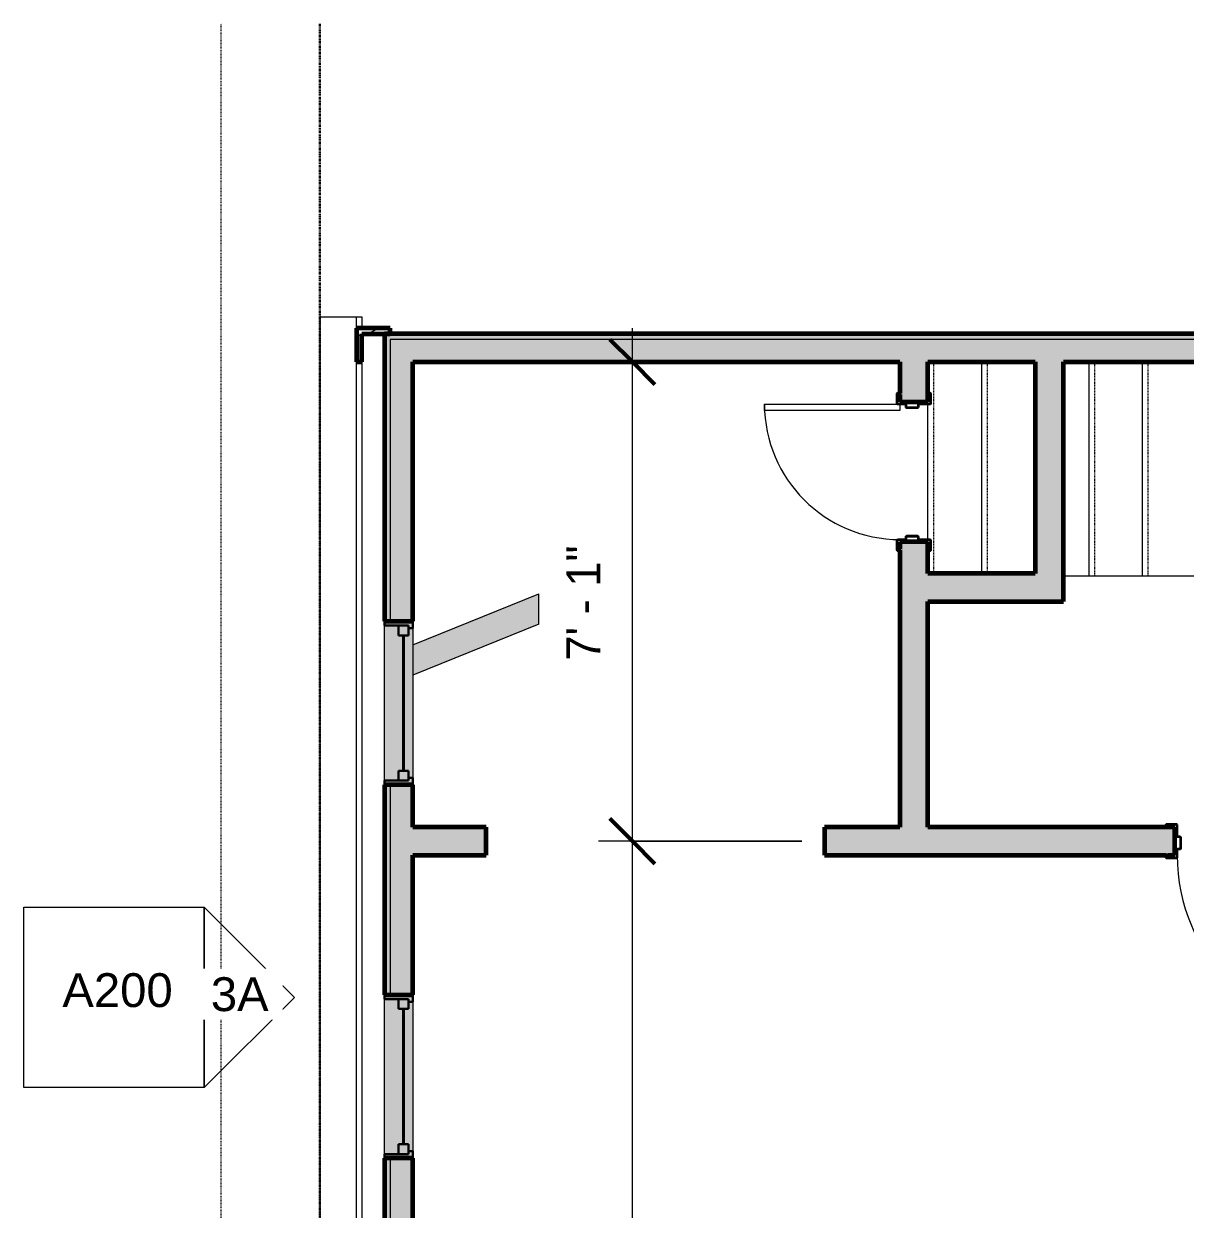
# Model space of a CAD drawing. Header units: inches. Extents: x 14 to 1007, y 923 to 1341.
# Drawn here: x 13.8 to 219.8, y 1126.3 to 1336.6 of the extents above; entities that cross this region are included whole.
import ezdxf

# ---------------------------------------------------------------- set-up
doc = ezdxf.new("R2010")
doc.units = ezdxf.units.IN
doc.header["$MEASUREMENT"] = 0
for name, pattern in [('Aligning Line 1_8_', [0.25, 0.125, -0.125]), ('Double Dash 3_8_', [1, 0.375, -0.125, 0.125, -0.125, 0.125, -0.125]), ('Overhead 1_16_', [0.101562, 0.0625, -0.039062])]:
    doc.linetypes.add(name, pattern=pattern)
for name, color, linetype, lineweight in [('A-ANNO-DIMS', 211, 'Continuous', 9), ('A-ANNO-DIMS-64', 211, 'Continuous', 9), ('A-DOOR', 31, 'Continuous', 18), ('A-DOOR-1', 31, 'Continuous', 9), ('A-DOOR-FRAM', 31, 'Continuous', 30), ('A-FLOR', 192, 'Continuous', 18), ('A-GENM', 5, 'Continuous', 9), ('A-GLAZ', 151, 'Continuous', 18), ('A-GLAZ-1', 151, 'Continuous', 30), ('A-GLAZ-2', 151, 'Continuous', 40), ('A-WALL', 113, 'Continuous', 18), ('A-WALL-1', 113, 'Continuous', 60), ('A-WALL-PATT-1', 111, 'Continuous', 9), ('C-PROP-LINE', 91, 'Double Dash 3_8_', 30), ('G-ANNO-SYMB', 111, 'Aligning Line 1_8_', 9), ('G-ANNO-SYMB-1', 111, 'Continuous', 9), ('I-WALL', 2, 'Continuous', 18), ('I-WALL-1', 2, 'Continuous', 60), ('S-STRS', 31, 'Continuous', 9), ('S-STRS-1', 31, 'Overhead 1_16_', 9)]:
    doc.layers.add(name, color=color, linetype=linetype, lineweight=lineweight)
doc.styles.add('Arial', font='arial.ttf', dxfattribs={"height": 6})
doc.styles.add('Century Gothic', font='ufonts.com_century-gothic.ttf', dxfattribs={"height": 6})
doc.dimstyles.new('OD_-__1___Tolerance', dxfattribs={"dimscale": 12, "dimtxt": 6.26501, "dimasz": 0.666667, "dimexe": 0.5, "dimexo": 0.333333, "dimgap": 0.333333, "dimtad": 1, "dimdec": 0, "dimzin": 1, "dimdsep": 46, "dimlunit": 4, "dimtxsty": 'Century Gothic', "dimblk1": 'OBLIQUE', "dimblk2": 'OBLIQUE', "dimsah": 1, "dimcen": 0.09, "dimdle": 0.5, "dimazin": 0, "dimtfac": 1, "dimtdec": 4, "dimtix": 1, "dimtmove": 0, "dimatfit": 3, "dimfxl": 1, "dimtvp": 1, "dimtfill": 1, "dimfrac": 2, "dimtolj": 1, "dimtzin": 0, "dimarcsym": 2})
doc.dimstyles.new('OD_-__1___Tolerance_2', dxfattribs={"dimscale": 12, "dimtxt": 6.26501, "dimasz": 0.666667, "dimexe": 0.5, "dimexo": 0.333333, "dimgap": 0.333333, "dimtad": 1, "dimdec": 0, "dimzin": 1, "dimdsep": 46, "dimlunit": 4, "dimtxsty": 'Century Gothic', "dimblk1": 'OBLIQUE', "dimblk2": 'OBLIQUE', "dimsah": 1, "dimcen": 0.09, "dimdle": 0.5, "dimazin": 0, "dimtfac": 1, "dimtdec": 4, "dimtix": 1, "dimtmove": 0, "dimatfit": 3, "dimfxl": 1, "dimtvp": 1, "dimtfill": 1, "dimfrac": 2, "dimtolj": 1, "dimtzin": 0, "dimarcsym": 2})

# ---------------------------------------------------------------- blocks, each defined once
blk = doc.blocks.new('M_Double Hung with Trim - 29_ x 60_ _ 23_-822686-Existing 2nd Floor Plan')
at = {"layer": 'A-GLAZ-1'}
for p, q in [((-13.25, 2.5), (-14.5, 2.5)), ((-13.25, 2.5), (-13.25, 1.75)), ((13.25, 2.5), (14.5, 2.5)), ((13.25, 1.75), (13.25, 2.5)), ((-13.75, 1.75), (-12, 1.75)), ((-13.75, 0), (-13.75, 1.75)), ((-13.75, 1.75), (-13.25, 1.75)), ((-13.75, 1.75), (-13.75, -2.5)), ((-12, 0), (-12, 1.75)), ((12, 0), (12, 1.75)), ((13.75, 1.75), (12, 1.75)), ((13.25, 1.75), (13.75, 1.75)), ((13.75, 0), (13.75, 1.75)), ((13.75, 1.75), (13.75, -2.5)), ((-13.75, 0), (-12, 0)), ((13.75, 0), (12, 0)), ((-14.5, -2.5), (-13.75, -2.5)), ((14.5, -2.5), (13.75, -2.5))]:
    blk.add_line(p, q, dxfattribs=at)
at = {"layer": 'A-GLAZ-2'}
blk.add_line((-12, 0.87), (12, 0.87), dxfattribs=at)
blk = doc.blocks.new('Hollow Metal Frame - 2_ 0_W x 6_-8_H-760311-Existing 2nd Floor Plan')
at = {"layer": 'A-DOOR-1'}
for p, q in [((-12, -2.5), (-10.88, -2.5)), ((-12, -26.5), (-12, -2.5)), ((-10.88, -2.5), (-10.88, -26.5)), ((-10.88, -26.5), (-12, -26.5))]:
    blk.add_line(p, q, dxfattribs=at)
blk.add_arc((-12, -2.5), 24, 270, 360, dxfattribs=at)
at = {"layer": 'A-DOOR-FRAM'}
for p, q in [((-14, 2.9), (-14, 2.6)), ((-13.94, 2.6), (-13.94, 2.9)), ((-12.1, 3), (-13.9, 3)), ((-13.9, 2.94), (-12.1, 2.94)), ((-13.69, 2.56), (-13.9, 2.56)), ((-13.9, 2.5), (-13.69, 2.5)), ((-13.69, 2.5), (-13.69, 2.56)), ((-12.06, 2.9), (-12.06, 0.85)), ((-12, 0.85), (-12, 2.9)), ((12, 2.9), (12, 0.85)), ((12.06, 0.85), (12.06, 2.9)), ((13.9, 3), (12.1, 3)), ((12.1, 2.94), (13.9, 2.94)), ((13.69, 2.56), (13.69, 2.5)), ((13.9, 2.56), (13.69, 2.56)), ((13.69, 2.5), (13.9, 2.5)), ((13.94, 2.9), (13.94, 2.6)), ((14, 2.6), (14, 2.9)), ((-11.48, 0.81), (-11.96, 0.81)), ((-11.96, 0.75), (-11.48, 0.75)), ((-11.44, 0.71), (-11.44, -1.33)), ((-11.38, -1.33), (-11.38, 0.71)), ((11.37, 0.71), (11.37, -1.33)), ((11.44, -1.33), (11.44, 0.71)), ((11.96, 0.81), (11.48, 0.81)), ((11.48, 0.75), (11.96, 0.75)), ((-12.06, -1.47), (-12.06, -2.9)), ((-12, -2.9), (-12, -1.47)), ((-11.48, -1.37), (-11.96, -1.37)), ((-11.96, -1.43), (-11.48, -1.43)), ((11.96, -1.37), (11.48, -1.37)), ((11.48, -1.43), (11.96, -1.43)), ((12, -1.47), (12, -2.9)), ((12.06, -2.9), (12.06, -1.47)), ((-14, -2.6), (-14, -2.9)), ((-13.94, -2.9), (-13.94, -2.6)), ((-13.69, -2.5), (-13.9, -2.5)), ((-13.9, -2.56), (-13.69, -2.56)), ((-12.1, -2.94), (-13.9, -2.94)), ((-13.9, -3), (-12.1, -3)), ((-13.69, -2.56), (-13.69, -2.5)), ((13.9, -2.94), (12.1, -2.94)), ((12.1, -3), (13.9, -3)), ((13.9, -2.5), (13.69, -2.5)), ((13.69, -2.5), (13.69, -2.56)), ((13.69, -2.56), (13.9, -2.56)), ((13.94, -2.6), (13.94, -2.9)), ((14, -2.9), (14, -2.6))]:
    blk.add_line(p, q, dxfattribs=at)
for centre, radius, start, end in [((-13.9, 2.9), 0.101, 90, 180), ((-13.9, 2.6), 0.101, 180, 270), ((-13.9, 2.9), 0.04, 90, 180), ((-13.9, 2.6), 0.04, 180, 270), ((-12.1, 2.9), 0.101, 360, 90), ((-12.1, 2.9), 0.04, 0, 90), ((12.1, 2.9), 0.101, 90, 180), ((12.1, 2.9), 0.04, 90, 180), ((13.9, 2.9), 0.101, 360, 90), ((13.9, 2.9), 0.04, 0, 90), ((13.9, 2.6), 0.101, 270, 360), ((13.9, 2.6), 0.04, 270, 360), ((-11.96, 0.85), 0.101, 180, 270), ((-11.96, 0.85), 0.04, 180, 270), ((-11.48, 0.71), 0.101, 360, 90), ((-11.48, 0.71), 0.04, 360, 90), ((11.48, 0.71), 0.101, 90, 180), ((11.48, 0.71), 0.04, 90, 180), ((11.96, 0.85), 0.04, 270, 0), ((11.96, 0.85), 0.101, 270, 360), ((-11.96, -1.47), 0.101, 90, 180), ((-11.96, -1.47), 0.04, 90, 180), ((-11.48, -1.33), 0.04, 270, 0), ((-11.48, -1.33), 0.101, 270, 360), ((11.48, -1.33), 0.101, 180, 270), ((11.48, -1.33), 0.04, 180, 270), ((11.96, -1.47), 0.101, 0, 90), ((11.96, -1.47), 0.04, 360, 90), ((-13.9, -2.6), 0.101, 90, 180), ((-13.9, -2.9), 0.101, 180, 270), ((-13.9, -2.6), 0.04, 90, 180), ((-13.9, -2.9), 0.04, 180, 270), ((-12.1, -2.9), 0.04, 270, 360), ((-12.1, -2.9), 0.101, 270, 360), ((12.1, -2.9), 0.101, 180, 270), ((12.1, -2.9), 0.04, 180, 270), ((13.9, -2.6), 0.101, 0, 90), ((13.9, -2.6), 0.04, 0, 90), ((13.9, -2.9), 0.101, 270, 0), ((13.9, -2.9), 0.04, 270, 360)]:
    blk.add_arc(centre, radius, start, end, dxfattribs=at)
blk = doc.blocks.new('Hollow Metal Frame - 2_ 8_W x 6_-8_H-760308-Existing 2nd Floor Plan')
at = {"layer": 'A-DOOR-1'}
for p, q in [((-14.88, 34.5), (-16, 34.5)), ((-16, 34.5), (-16, 2.5)), ((-14.88, 2.5), (-14.88, 34.5)), ((-16, 2.5), (-14.88, 2.5))]:
    blk.add_line(p, q, dxfattribs=at)
blk.add_arc((-16, 2.5), 32, 0, 90, dxfattribs=at)
at = {"layer": 'A-DOOR-FRAM'}
for p, q in [((-18, 2.6), (-18, 2.9)), ((-17.94, 2.9), (-17.94, 2.6)), ((-17.9, 3), (-16.1, 3)), ((-16.1, 2.94), (-17.9, 2.94)), ((-17.9, 2.56), (-17.69, 2.56)), ((-17.69, 2.5), (-17.9, 2.5)), ((-17.69, 2.56), (-17.69, 2.5)), ((-16.06, 1.47), (-16.06, 2.9)), ((-16, 2.9), (-16, 1.47)), ((16, 1.47), (16, 2.9)), ((16.06, 2.9), (16.06, 1.47)), ((16.1, 3), (17.9, 3)), ((17.9, 2.94), (16.1, 2.94)), ((17.69, 2.56), (17.9, 2.56)), ((17.69, 2.5), (17.69, 2.56)), ((17.9, 2.5), (17.69, 2.5)), ((17.94, 2.6), (17.94, 2.9)), ((18, 2.9), (18, 2.6)), ((-15.96, 1.43), (-15.48, 1.43)), ((-15.48, 1.37), (-15.96, 1.37)), ((-15.44, -0.71), (-15.44, 1.33)), ((-15.38, 1.33), (-15.38, -0.71)), ((15.37, -0.71), (15.37, 1.33)), ((15.44, 1.33), (15.44, -0.71)), ((15.48, 1.43), (15.96, 1.43)), ((15.96, 1.37), (15.48, 1.37)), ((-16.06, -2.9), (-16.06, -0.85)), ((-16, -0.85), (-16, -2.9)), ((-15.96, -0.75), (-15.48, -0.75)), ((-15.48, -0.81), (-15.96, -0.81)), ((15.48, -0.75), (15.96, -0.75)), ((15.96, -0.81), (15.48, -0.81)), ((16, -2.9), (16, -0.85)), ((16.06, -0.85), (16.06, -2.9)), ((-18, -2.9), (-18, -2.6)), ((-17.94, -2.6), (-17.94, -2.9)), ((-17.9, -2.5), (-17.69, -2.5)), ((-17.69, -2.56), (-17.9, -2.56)), ((-17.9, -2.94), (-16.1, -2.94)), ((-16.1, -3), (-17.9, -3)), ((-17.69, -2.5), (-17.69, -2.56)), ((16.1, -2.94), (17.9, -2.94)), ((17.9, -3), (16.1, -3)), ((17.69, -2.5), (17.9, -2.5)), ((17.69, -2.56), (17.69, -2.5)), ((17.9, -2.56), (17.69, -2.56)), ((17.94, -2.9), (17.94, -2.6)), ((18, -2.6), (18, -2.9))]:
    blk.add_line(p, q, dxfattribs=at)
for centre, radius, start, end in [((-17.9, 2.9), 0.101, 90, 180), ((-17.9, 2.6), 0.101, 180, 270), ((-17.9, 2.9), 0.04, 90, 180), ((-17.9, 2.6), 0.04, 180, 270), ((-16.1, 2.9), 0.101, 0, 90), ((-16.1, 2.9), 0.04, 0, 90), ((16.1, 2.9), 0.101, 90, 180), ((16.1, 2.9), 0.04, 90, 180), ((17.9, 2.9), 0.101, 360, 90), ((17.9, 2.9), 0.04, 360, 90), ((17.9, 2.6), 0.04, 270, 360), ((17.9, 2.6), 0.101, 270, 360), ((-15.96, 1.47), 0.101, 180, 270), ((-15.96, 1.47), 0.04, 180, 270), ((-15.48, 1.33), 0.101, 0, 90), ((-15.48, 1.33), 0.04, 0, 90), ((15.48, 1.33), 0.101, 90, 180), ((15.48, 1.33), 0.04, 90, 180), ((15.96, 1.47), 0.101, 270, 360), ((15.96, 1.47), 0.04, 270, 360), ((-15.96, -0.85), 0.101, 90, 180), ((-15.96, -0.85), 0.04, 90, 180), ((-15.48, -0.71), 0.101, 270, 360), ((-15.48, -0.71), 0.04, 270, 360), ((15.48, -0.71), 0.101, 180, 270), ((15.48, -0.71), 0.04, 180, 270), ((15.96, -0.85), 0.101, 0, 90), ((15.96, -0.85), 0.04, 0, 90), ((-17.9, -2.6), 0.101, 90, 180), ((-17.9, -2.9), 0.101, 180, 270), ((-17.9, -2.6), 0.04, 90, 180), ((-17.9, -2.9), 0.04, 180, 270), ((-16.1, -2.9), 0.101, 270, 360), ((-16.1, -2.9), 0.04, 270, 0), ((16.1, -2.9), 0.101, 180, 270), ((16.1, -2.9), 0.04, 180, 270), ((17.9, -2.6), 0.101, 360, 90), ((17.9, -2.6), 0.04, 0, 90), ((17.9, -2.9), 0.04, 270, 360), ((17.9, -2.9), 0.101, 270, 0)]:
    blk.add_arc(centre, radius, start, end, dxfattribs=at)
blk = doc.blocks.new('Generic Models 3 - Generic Models 3-708446-Existing 2nd Floor Plan')
at = {"layer": 'A-GENM'}
for p, q in [((1284.61, -66.29), (1007.76, -66.29)), ((1284.61, -66.29), (1284.61, -72.77)), ((1020.24, -72.77), (1276.61, -72.77)), ((1020.24, -72.77), (1276.61, -72.77)), ((1282.61, -72.77), (1284.61, -72.77)), ((1282.61, -72.77), (1284.61, -72.77)), ((1284.61, -72.77), (1284.61, -73.77)), ((1276.61, -73.77), (1020.24, -73.77)), ((1284.61, -73.77), (1282.61, -73.77))]:
    blk.add_line(p, q, dxfattribs=at)
blk = doc.blocks.new('Walls 1 - Walls 1-766609-Existing 2nd Floor Plan')
at = {"layer": 'A-WALL-PATT-1'}
h = blk.add_hatch(dxfattribs=at)
h.set_pattern_fill('FP_1', color=256, style=0, pattern_type=2)
h.set_pattern_definition([(126.87, (10.662, -4.265), (21.325457, -31.987162), [5.331, -47.981]), (116.565, (7.464, -10.662), (-10.66201, 10.662476), [11.921, -11.921]), (108.435, (2.132, -10.662), (-10.662587, 21.324494), [6.744, -26.974])])
h.paths.add_polyline_path([(1014.24, -78.77), (1015.24, -78.77), (1015.24, -73.77), (1020.24, -73.77), (1020.24, -72.77), (1014.24, -72.77)], flags=0)
h.paths.add_polyline_path([(1276.61, -73.77), (1281.61, -73.77), (1281.61, -78.77), (1282.61, -78.77), (1282.61, -72.77), (1276.61, -72.77)], flags=0)
at = {"layer": 'A-WALL-1'}
for p, q in [((1282.61, -72.77), (1276.61, -72.77)), ((1276.61, -72.77), (1276.61, -73.77)), ((1282.61, -78.77), (1282.61, -72.77)), ((1276.61, -73.77), (1281.61, -73.77)), ((1281.61, -73.77), (1281.61, -78.77)), ((1281.61, -78.77), (1282.61, -78.77))]:
    blk.add_line(p, q, dxfattribs=at)
blk = doc.blocks.new('Family - ___-731760-Existing 2nd Floor Plan')
at = {"layer": 'C-PROP-LINE'}
blk.add_line((1336.59, -66.29), (1005.24, -66.29), dxfattribs=at)
blk = doc.blocks.new('Elevation - Detail Number-151647-Existing 2nd Floor Plan')
at = {"layer": 'G-ANNO-SYMB-1'}
for p, q in [((-0.25, -0.25), (-0.25, 0.25)), ((-0.25, 0.25), (0.25, 0.25)), ((0.25, 0.25), (0.25, -0.25)), ((0.25, -0.25), (-0.25, -0.25))]:
    blk.add_line(p, q, dxfattribs=at)
blk = doc.blocks.new('Elevation - Detail Number-151370-Existing 2nd Floor Plan')
at = {"layer": 'G-ANNO-SYMB-1'}
for p, q in [((0, 0.25), (-0.25, 0)), ((0.25, 0), (0, 0.25)), ((-0.25, 0), (0.25, 0))]:
    blk.add_line(p, q, dxfattribs=at)
blk = doc.blocks.new('DIMBLOCK6-Existing 2nd Floor Plan')
at = {"layer": 'A-ANNO-DIMS-64', "lineweight": 50}
for p, q in [((121.72, 1191.61), (117.72, 1195.61)), ((121.72, 1191.61), (125.72, 1187.61)), ((121.72, 1020.24), (117.72, 1024.24)), ((121.72, 1020.24), (125.72, 1016.24))]:
    blk.add_line(p, q, dxfattribs=at)
at = {"layer": 'A-ANNO-DIMS-64'}
for p, q in [((151.77, 1191.61), (115.72, 1191.61)), ((121.72, 1014.24), (121.72, 1191.61)), ((121.72, 1191.61), (151.77, 1191.61)), ((120.06, 1020.24), (127.72, 1020.24)), ((121.72, 1020.24), (120.06, 1020.24))]:
    blk.add_line(p, q, dxfattribs=at)
at = {"layer": 'A-ANNO-DIMS-64', "color": 0, "insert": (110.03, 1093.1), "char_height": 6, "width": 30.788, "attachment_point": 1, "rotation": 90, "line_spacing_factor": 0.984502, "style": 'Century Gothic', "bg_fill": 3, "box_fill_scale": 1.25, "bg_fill_color": 256, "bg_fill_true_color": 13158600, "bg_fill_transparency": 0}
blk.add_mtext('14\' - 3"', dxfattribs=at)
blk = doc.blocks.new('_Oblique')
at = {"color": 0, "linetype": 'ByBlock', "lineweight": -2}
blk.add_line((-0.5, -0.5), (0.5, 0.5), dxfattribs=at)
blk = doc.blocks.new('DIMBLOCK7-Existing 2nd Floor Plan')
at = {"layer": 'A-ANNO-DIMS-64', "lineweight": 50}
for p, q in [((121.72, 1276.61), (117.72, 1280.61)), ((121.72, 1276.61), (125.72, 1272.61)), ((121.72, 1191.61), (117.72, 1195.61)), ((121.72, 1191.61), (125.72, 1187.61))]:
    blk.add_line(p, q, dxfattribs=at)
at = {"layer": 'A-ANNO-DIMS-64'}
for p, q in [((121.72, 1191.61), (121.72, 1282.61)), ((120.06, 1276.61), (127.72, 1276.61)), ((121.72, 1276.61), (120.06, 1276.61)), ((151.77, 1191.61), (115.72, 1191.61)), ((121.72, 1191.61), (151.77, 1191.61))]:
    blk.add_line(p, q, dxfattribs=at)
at = {"layer": 'A-ANNO-DIMS-64', "color": 0, "insert": (110.03, 1223.62), "char_height": 6, "width": 25.1794, "attachment_point": 1, "rotation": 90, "line_spacing_factor": 0.984502, "style": 'Century Gothic', "bg_fill": 3, "box_fill_scale": 1.25, "bg_fill_color": 256, "bg_fill_true_color": 13158600, "bg_fill_transparency": 0}
blk.add_mtext('7\' - 1"', dxfattribs=at)

msp = doc.modelspace()

# ---------------------------------------------------------------- hatches: boundary and pattern name
at = {"layer": 'I-WALL'}
h = msp.add_hatch(color=256, dxfattribs=at)
h.paths.add_polyline_path([(832.64, 1280.61), (885.77, 1280.61), (885.77, 1281.61), (832.64, 1281.61)], flags=0)
h.paths.add_polyline_path([(753.67, 1280.61), (775.64, 1280.61), (775.64, 1281.61), (708.77, 1281.61), (708.77, 1280.61)], flags=0)
h.paths.add_polyline_path([(684.77, 1280.61), (684.77, 1281.61), (618.02, 1281.61), (618.02, 1280.61), (663.01, 1280.61)], flags=0)
h.paths.add_polyline_path([(594.02, 1280.61), (594.02, 1281.61), (483.39, 1281.61), (483.39, 1280.61), (511.91, 1280.61)], flags=0)
h.paths.add_polyline_path([(448.39, 1280.61), (448.39, 1281.61), (339.14, 1281.61), (339.14, 1280.61), (391.02, 1280.61)], flags=0)
h.paths.add_polyline_path([(310.39, 1280.61), (310.39, 1281.61), (77.77, 1281.61), (77.77, 1280.61), (270.14, 1280.61)], flags=0)
h = msp.add_hatch(color=256, dxfattribs=at)
h.paths.add_polyline_path([(78.77, 1016.24), (78.77, 1066.24), (77.77, 1066.24), (77.77, 1016.24)], flags=0)
h.paths.add_polyline_path([(77.77, 1095.24), (78.77, 1095.24), (78.77, 1135.36), (77.77, 1135.36)], flags=0)
h.paths.add_polyline_path([(77.77, 1164.36), (78.77, 1164.36), (78.77, 1201.61), (77.77, 1201.61)], flags=0)
h.paths.add_polyline_path([(78.77, 1230.61), (78.77, 1280.61), (77.77, 1280.61), (77.77, 1230.61)], flags=0)
h = msp.add_hatch(color=256, dxfattribs=at)
h.paths.add_polyline_path([(881.77, 1276.61), (881.77, 1280.61), (832.64, 1280.61), (832.64, 1276.61), (874.56, 1276.61)], flags=0)
h.paths.add_polyline_path([(775.64, 1276.61), (775.64, 1280.61), (708.77, 1280.61), (708.77, 1276.61), (753.67, 1276.61)], flags=0)
h.paths.add_polyline_path([(684.77, 1276.61), (684.77, 1280.61), (618.02, 1280.61), (618.02, 1276.61), (663.01, 1276.61)], flags=0)
h.paths.add_polyline_path([(575.77, 1276.61), (594.02, 1276.61), (594.02, 1280.61), (483.39, 1280.61), (483.39, 1276.61), (511.91, 1276.61)], flags=0)
h.paths.add_polyline_path([(448.39, 1276.61), (448.39, 1280.61), (339.14, 1280.61), (339.14, 1276.61), (424.01, 1276.61)], flags=0)
h.paths.add_polyline_path([(310.39, 1276.61), (310.39, 1280.61), (78.77, 1280.61), (78.77, 1276.61), (270.14, 1276.61)], flags=0)
h = msp.add_hatch(color=256, dxfattribs=at)
h.paths.add_polyline_path([(78.77, 1020.24), (82.77, 1020.24), (82.77, 1066.24), (78.77, 1066.24)], flags=0)
h.paths.add_polyline_path([(78.77, 1095.24), (82.77, 1095.24), (82.77, 1135.36), (78.77, 1135.36)], flags=0)
h.paths.add_polyline_path([(78.77, 1164.36), (82.77, 1164.36), (82.77, 1201.61), (78.77, 1201.61)], flags=0)
h.paths.add_polyline_path([(78.77, 1230.61), (82.77, 1230.61), (82.77, 1276.61), (78.77, 1276.61)], flags=0)
h = msp.add_hatch(color=256, dxfattribs=at)
h.paths.add_polyline_path([(169.14, 1194.11), (174.14, 1194.11), (174.14, 1244.67), (169.14, 1244.67), (169.14, 1243.21)], flags=0)
h.paths.add_polyline_path([(174.14, 1269.55), (174.14, 1276.61), (169.14, 1276.61), (169.14, 1269.55)], flags=0)
for points in [[(198.14, 1239.11), (198.14, 1276.61), (193.14, 1276.61), (193.14, 1239.11)], [(198.14, 1234.11), (198.14, 1239.11), (174.14, 1239.11), (174.14, 1234.11)], [(82.77, 1221.06), (105.14, 1230.1), (105.14, 1235.49), (82.77, 1226.45)], [(77.77, 1201.61), (82.77, 1201.61), (82.77, 1230.61), (77.77, 1230.61), (77.77, 1203.49)], [(95.77, 1189.11), (95.77, 1194.11), (82.77, 1194.11), (82.77, 1189.11)], [(82.77, 1135.36), (82.77, 1164.36), (77.77, 1164.36), (77.77, 1135.36), (78.77, 1135.36)]]:
    msp.add_hatch(color=256, dxfattribs=at).paths.add_polyline_path(points, flags=0)
h = msp.add_hatch(color=256, dxfattribs=at)
h.paths.add_polyline_path([(326.14, 1189.11), (344.14, 1189.11), (344.14, 1194.11), (326.14, 1194.11)], flags=0)
h.paths.add_polyline_path([(216.64, 1189.11), (217.89, 1189.11), (217.89, 1194.11), (155.77, 1194.11), (155.77, 1189.11), (216.43, 1189.11)], flags=0)
h.paths.add_polyline_path([(259.77, 1189.11), (293.27, 1189.11), (293.27, 1194.11), (250.77, 1194.11), (250.77, 1189.11), (252.23, 1189.11)], flags=0)

# ---------------------------------------------------------------- linework, layer by layer
at = {"layer": 'A-FLOR'}
for p, q in [((174.14, 1269.17), (174.14, 1269.55)), ((174.14, 1245.11), (174.14, 1269.11)), ((174.14, 1244.67), (174.14, 1245.05)), ((297.64, 1238.61), (198.14, 1238.61))]:
    msp.add_line(p, q, dxfattribs=at)
at = {"layer": 'A-WALL'}
for p, q in [((310.39, 1280.61), (78.77, 1280.61)), ((78.77, 1280.61), (78.77, 1230.61)), ((78.77, 1201.61), (78.77, 1164.36)), ((78.77, 1135.36), (78.77, 1095.24))]:
    msp.add_line(p, q, dxfattribs=at)
at = {"layer": 'G-ANNO-SYMB'}
msp.add_line((48.81, 1005.8), (48.81, 1336.59), dxfattribs=at)
at = {"layer": 'I-WALL'}
for p, q in [((82.77, 1226.45), (105.14, 1235.49)), ((105.14, 1230.1), (105.14, 1235.49)), ((77.77, 1201.61), (77.77, 1230.61)), ((82.77, 1230.61), (82.77, 1201.61)), ((105.14, 1230.1), (82.77, 1221.06)), ((77.77, 1135.36), (77.77, 1164.36)), ((82.77, 1164.36), (82.77, 1135.36))]:
    msp.add_line(p, q, dxfattribs=at)
at = {"layer": 'I-WALL-1'}
for p, q in [((310.39, 1281.61), (77.77, 1281.61)), ((77.77, 1281.61), (77.77, 1230.61)), ((82.77, 1276.61), (169.14, 1276.61)), ((82.77, 1230.61), (82.77, 1276.61)), ((169.14, 1276.61), (169.14, 1271.01)), ((174.14, 1276.61), (193.14, 1276.61)), ((174.14, 1269.55), (174.14, 1276.61)), ((193.14, 1276.61), (193.14, 1239.11)), ((198.14, 1276.61), (310.39, 1276.61)), ((198.14, 1234.11), (198.14, 1276.61)), ((169.14, 1270.8), (169.14, 1269.55)), ((169.14, 1269.55), (174.14, 1269.55)), ((174.14, 1244.67), (169.14, 1244.67)), ((169.14, 1244.67), (169.14, 1243.42)), ((169.14, 1243.21), (169.14, 1194.11)), ((174.14, 1239.11), (174.14, 1244.67)), ((193.14, 1239.11), (174.14, 1239.11)), ((174.14, 1194.11), (174.14, 1234.11)), ((174.14, 1234.11), (198.14, 1234.11)), ((77.77, 1230.61), (82.77, 1230.61)), ((82.77, 1201.61), (77.77, 1201.61)), ((77.77, 1201.61), (77.77, 1164.36)), ((82.77, 1194.11), (82.77, 1201.61)), ((95.77, 1194.11), (82.77, 1194.11)), ((95.77, 1189.11), (95.77, 1194.11)), ((169.14, 1194.11), (155.77, 1194.11)), ((155.77, 1194.11), (155.77, 1189.11)), ((217.89, 1194.11), (174.14, 1194.11)), ((217.89, 1189.11), (217.89, 1194.11)), ((82.77, 1164.36), (82.77, 1189.11)), ((82.77, 1189.11), (95.77, 1189.11)), ((155.77, 1189.11), (216.43, 1189.11)), ((216.64, 1189.11), (217.89, 1189.11)), ((77.77, 1164.36), (82.77, 1164.36)), ((82.77, 1135.36), (77.77, 1135.36)), ((77.77, 1135.36), (77.77, 1095.24)), ((82.77, 1095.24), (82.77, 1135.36))]:
    msp.add_line(p, q, dxfattribs=at)
at = {"layer": 'S-STRS'}
for p, q in [((183.64, 1276.61), (183.64, 1239.11)), ((193.14, 1276.61), (193.14, 1239.11)), ((202.64, 1276.61), (202.64, 1238.61)), ((212.14, 1276.61), (212.14, 1238.61))]:
    msp.add_line(p, q, dxfattribs=at)
at = {"layer": 'S-STRS-1'}
for p, q in [((175.14, 1276.61), (175.14, 1239.11)), ((184.64, 1276.61), (184.64, 1239.11)), ((203.64, 1276.61), (203.64, 1238.61)), ((213.14, 1276.61), (213.14, 1238.61))]:
    msp.add_line(p, q, dxfattribs=at)

# ---------------------------------------------------------------- block references
at = {"layer": 'A-DOOR'}
for name, p, rotation in [('Hollow Metal Frame - 2_ 0_W x 6_-8_H-760311-Existing 2nd Floor Plan', (171.64, 1257.11), 269.9999999999997), ('Hollow Metal Frame - 2_ 8_W x 6_-8_H-760308-Existing 2nd Floor Plan', (234.33, 1191.61), 180)]:
    msp.add_blockref(name, p, dxfattribs=dict(at, rotation=rotation))
at = {"layer": 'A-GENM', "rotation": 89.9999999999999}
msp.add_blockref('Generic Models 3 - Generic Models 3-708446-Existing 2nd Floor Plan', (0, 0), dxfattribs=at)
at = {"layer": 'A-GLAZ', "rotation": 269.9999999999997}
for p in [(80.27, 1216.11), (80.27, 1149.86)]:
    msp.add_blockref('M_Double Hung with Trim - 29_ x 60_ _ 23_-822686-Existing 2nd Floor Plan', p, dxfattribs=at)
at = {"layer": 'A-WALL', "rotation": 89.9999999999999}
msp.add_blockref('Walls 1 - Walls 1-766609-Existing 2nd Floor Plan', (0, 0), dxfattribs=at)
at = {"layer": 'C-PROP-LINE', "rotation": 89.9999999999999}
msp.add_blockref('Family - ___-731760-Existing 2nd Floor Plan', (0, 0), dxfattribs=at)
at = {"layer": 'G-ANNO-SYMB-1', "xscale": 63.99999999999997, "yscale": 63.99999999999997, "zscale": 63.99999999999997, "rotation": 89.9999999999997}
msp.add_blockref('Elevation - Detail Number-151647-Existing 2nd Floor Plan', (29.78, 1163.9), dxfattribs=at)
at = {"layer": 'G-ANNO-SYMB-1', "extrusion": (0, 0, -1), "xscale": 63.99999999999997, "yscale": 63.99999999999997, "zscale": 63.99999999999997, "rotation": 90.00000000000031}
msp.add_blockref('Elevation - Detail Number-151370-Existing 2nd Floor Plan', (-45.78, 1163.9), dxfattribs=at)

# ---------------------------------------------------------------- next in the draw order: texts
at = {"layer": 'G-ANNO-SYMB-1', "insert": (30.42, 1168.19), "char_height": 6, "width": 23.433, "attachment_point": 2, "line_spacing_factor": 0.941778, "style": 'Arial', "bg_fill": 3, "box_fill_scale": 1.25, "bg_fill_color": 256, "bg_fill_true_color": 13158600, "bg_fill_transparency": 0}
msp.add_mtext('A200', dxfattribs=at)

# ---------------------------------------------------------------- next in the draw order: dimensions: what is measured, and where the dimension line sits
at = {"layer": 'A-ANNO-DIMS'}
dim = msp.add_linear_dim(base=(121.72, 1191.61), p1=(116.06, 1020.24), p2=(155.77, 1191.61), angle=90, dimstyle='OD_-__1___Tolerance', override={"dimpost": '<>', "dimfxl": 175.911634}, dxfattribs=at)
dim.commit()
dim.dimension.update_dxf_attribs({"geometry": 'DIMBLOCK6-Existing 2nd Floor Plan', "text_midpoint": (114.57, 1105.92)})

# ---------------------------------------------------------------- next in the draw order: texts
at = {"layer": 'G-ANNO-SYMB-1', "insert": (52.09, 1167.47), "char_height": 6, "width": 12.2674, "attachment_point": 2, "line_spacing_factor": 0.941778, "style": 'Arial', "bg_fill": 3, "box_fill_scale": 1.25, "bg_fill_color": 256, "bg_fill_true_color": 13158600, "bg_fill_transparency": 0}
msp.add_mtext('3A', dxfattribs=at)

# ---------------------------------------------------------------- next in the draw order: dimensions: what is measured, and where the dimension line sits
at = {"layer": 'A-ANNO-DIMS'}
dim = msp.add_linear_dim(base=(121.72, 1276.61), p1=(155.77, 1191.61), p2=(116.06, 1276.61), angle=90, dimstyle='OD_-__1___Tolerance_2', override={"dimpost": '<>', "dimfxl": 93.819062}, dxfattribs=at)
dim.commit()
dim.dimension.update_dxf_attribs({"geometry": 'DIMBLOCK7-Existing 2nd Floor Plan', "text_midpoint": (114.64, 1234.11)})

doc.saveas('drawing.dxf')
